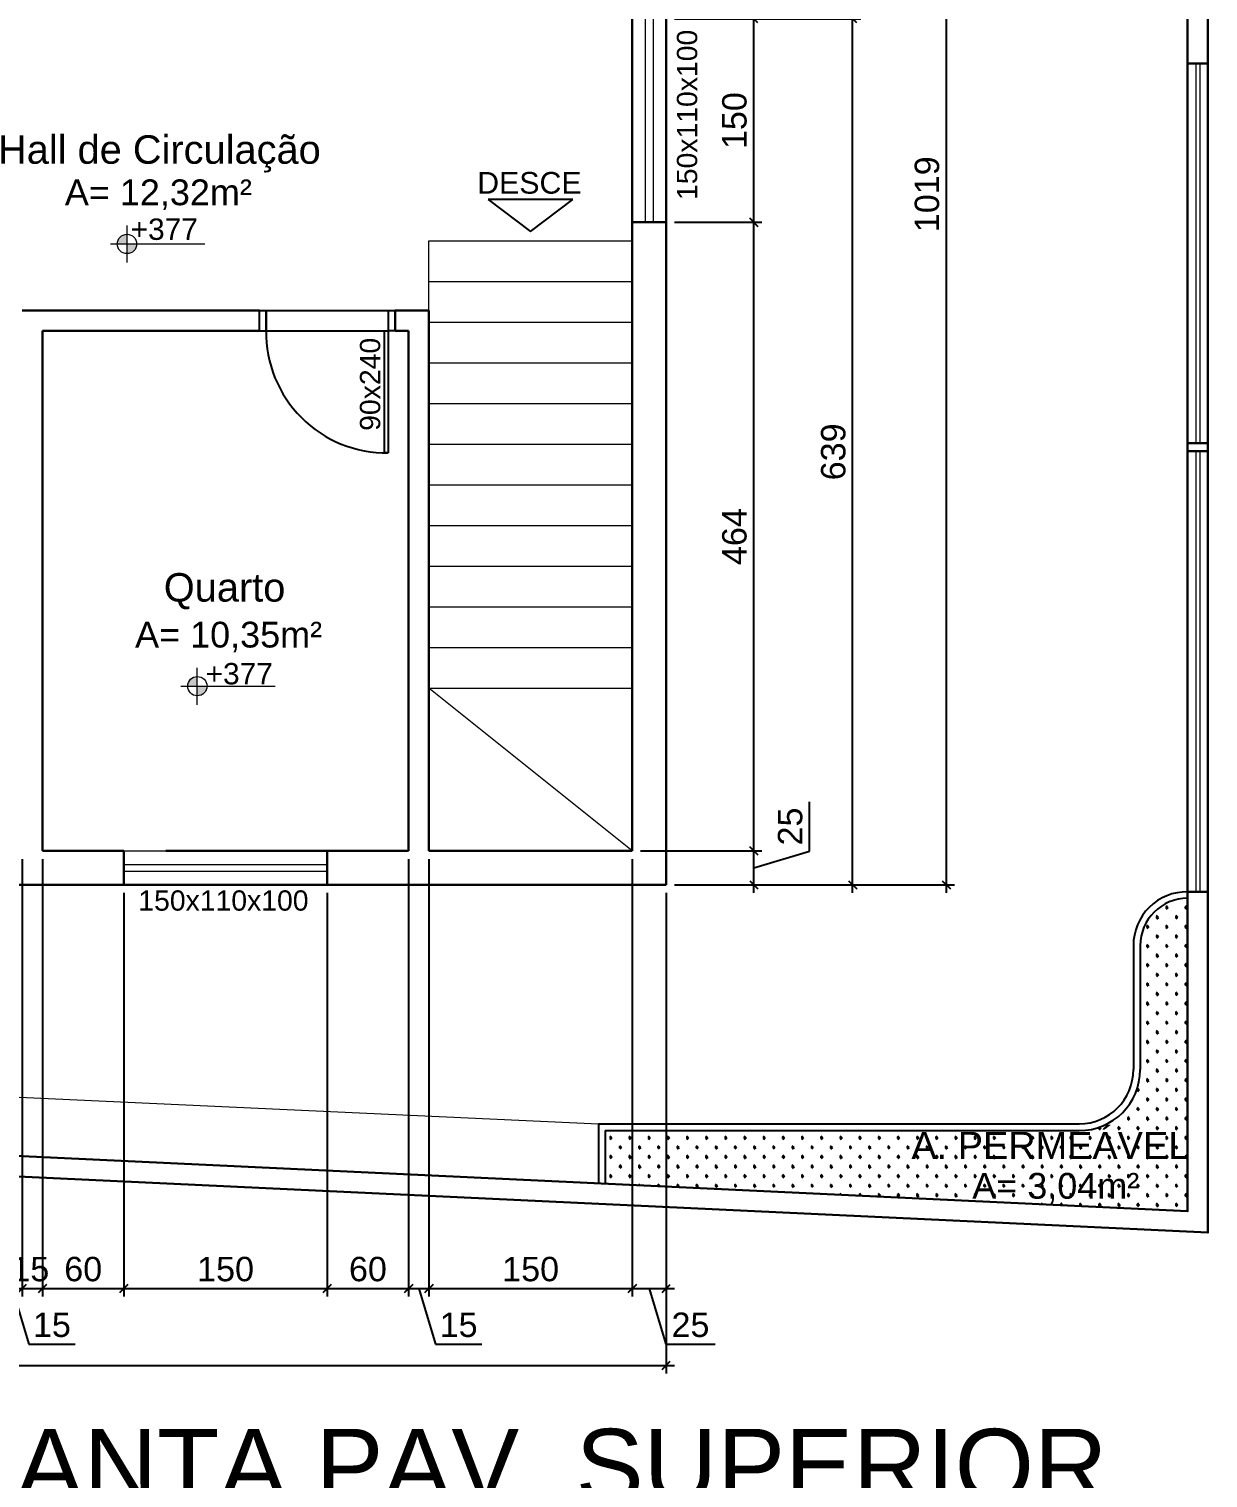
# Model space of a CAD drawing. Extents: x -165 to 197, y 154 to 653.
# Drawn here: x 46.36 to 55.06, y 413.33 to 424.02 of the extents above; entities that cross this region are included whole.
import ezdxf
from ezdxf.enums import TextEntityAlignment as Align

# ---------------------------------------------------------------- set-up
doc = ezdxf.new("R2010")
doc.units = 0
doc.header["$MEASUREMENT"] = 0
doc.header["$PDMODE"] = 3
doc.header["$PDSIZE"] = 0.1
doc.layers.get('0').update_dxf_attribs({"linetype": 'CONTINUOUS'})
doc.layers.get('DEFPOINTS').update_dxf_attribs({"linetype": 'CONTINUOUS'})
for name, color, linetype, lineweight in [('AIT-ESQUADRIA 34', 252, 'CONTINUOUS', 15), ('AIT-PAREDE', 4, 'CONTINUOUS', 30), ('COTA de NIVEL', 12, 'CONTINUOUS', 20), ('TEXTO-190', 190, 'CONTINUOUS', 20)]:
    doc.layers.add(name, color=color, linetype=linetype, lineweight=lineweight)
for name, color, linetype in [('AIT-PORTAS', 2, 'CONTINUOUS'), ('AIT-VEGETAÇÃO 25', 92, 'CONTINUOUS'), ('COTA', 1, 'CONTINUOUS'), ('TEXTO', 190, 'CONTINUOUS')]:
    doc.layers.add(name, color=color, linetype=linetype)
doc.styles.add('ARIAL', font='ARIAL.TTF', dxfattribs={"height": 0.18})
doc.styles.add('cota25', font='ARIAL.TTF', dxfattribs={"height": 0.06})
doc.styles.add('PLANTA', font='stylu.ttf', dxfattribs={"height": 0.22})
doc.dimstyles.new('Copy of ISO-25', dxfattribs={"dimtxt": 0.18, "dimasz": 0.06, "dimexe": 0.06, "dimexo": 0.06, "dimgap": 0.05, "dimtad": 1, "dimdec": 0, "dimlfac": 100, "dimdsep": 46, "dimtxsty": 'ARIAL', "dimblk1": 'OBLIQUE', "dimblk2": 'OBLIQUE', "dimsah": 1, "dimcen": 2.5, "dimdle": 0.06, "dimclrd": 256, "dimclre": 256, "dimclrt": 256, "dimadec": 0, "dimazin": 0, "dimtfac": 1, "dimtdec": 0, "dimtmove": 1, "dimatfit": 3, "dimldrblk": 'OBLIQUE', "dimfxl": 0, "dimtolj": 1, "dimtzin": 0, "dimlwd": -1, "dimlwe": -1, "dimarcsym": 0})
pattern_1 = [(180, (52.71307, 417.605164), (-0.0707107, -0.0707107), [0.01875, -0.1226714]), (135, (52.71307, 417.60516), (-0.0707107, -0.0707107), [0.01875, -0.08125]), (225, (52.71307, 417.60516), (0.0707107, -0.0707107), [0.01875, -0.08125])]
pattern_2 = [(180, (52.71307, 417.605164), (-0.0707107, -0.0707107), [0.01875, -0.1226714]), (135, (52.71307, 417.60516), (-0.0707107, -0.0707107), [0.01875, -0.08125]), (225, (52.71307, 417.60516), (0.0707107, -0.0707107), [0.01875, -0.08125])]

# ---------------------------------------------------------------- blocks, each defined once
blk = doc.blocks.new('_OBLIQUE')
at = {"color": 0, "linetype": 'ByBlock'}
blk.add_line((-0.5, -0.5), (0.5, 0.5), dxfattribs=at)
blk = doc.blocks.new('*D190')
at = {"layer": 'COTA'}
for p, q in [((46.313, 417.894), (46.313, 414.667)), ((46.163, 417.644), (46.163, 414.667)), ((46.103, 414.727), (46.373, 414.727)), ((46.238, 414.727), (46.361, 414.316)), ((46.361, 414.316), (46.704, 414.316))]:
    blk.add_line(p, q, dxfattribs=at)
at = {"layer": 'DEFPOINTS', "color": 0}
for p in [(46.313, 417.954), (46.163, 417.704), (46.313, 414.727)]:
    blk.add_point(p, dxfattribs=at)
at = {"layer": 'COTA', "xscale": 0.06, "yscale": 0.06, "zscale": 0.06, "rotation": 180}
blk.add_blockref('_OBLIQUE', (46.163, 414.727), dxfattribs=at)
at = {"layer": 'COTA', "xscale": 0.06, "yscale": 0.06, "zscale": 0.06}
blk.add_blockref('_OBLIQUE', (46.313, 414.727), dxfattribs=at)
at = {"layer": 'COTA', "insert": (46.532, 414.458), "char_height": 0.18, "attachment_point": 5, "style": 'ARIAL'}
blk.add_mtext('\\A1;15', dxfattribs=at)
blk = doc.blocks.new('*D191')
at = {"layer": 'COTA'}
for p, q in [((46.313, 417.894), (46.313, 414.667)), ((46.463, 417.894), (46.463, 414.667)), ((46.253, 414.727), (46.523, 414.727))]:
    blk.add_line(p, q, dxfattribs=at)
at = {"layer": 'DEFPOINTS', "color": 0}
for p in [(46.313, 417.954), (46.463, 417.954), (46.463, 414.727)]:
    blk.add_point(p, dxfattribs=at)
at = {"layer": 'COTA', "xscale": 0.06, "yscale": 0.06, "zscale": 0.06, "rotation": 180}
blk.add_blockref('_OBLIQUE', (46.313, 414.727), dxfattribs=at)
at = {"layer": 'COTA', "xscale": 0.06, "yscale": 0.06, "zscale": 0.06}
blk.add_blockref('_OBLIQUE', (46.463, 414.727), dxfattribs=at)
at = {"layer": 'COTA', "insert": (46.373, 414.869), "char_height": 0.18, "attachment_point": 5, "style": 'ARIAL'}
blk.add_mtext('\\A1;15', dxfattribs=at)
blk = doc.blocks.new('*D192')
at = {"layer": 'COTA'}
for p, q in [((46.463, 417.894), (46.463, 414.667)), ((47.063, 417.644), (47.063, 414.667)), ((46.403, 414.727), (47.123, 414.727))]:
    blk.add_line(p, q, dxfattribs=at)
at = {"layer": 'DEFPOINTS', "color": 0}
for p in [(46.463, 417.954), (47.063, 417.704), (47.063, 414.727)]:
    blk.add_point(p, dxfattribs=at)
at = {"layer": 'COTA', "xscale": 0.06, "yscale": 0.06, "zscale": 0.06, "rotation": 180}
blk.add_blockref('_OBLIQUE', (46.463, 414.727), dxfattribs=at)
at = {"layer": 'COTA', "xscale": 0.06, "yscale": 0.06, "zscale": 0.06}
blk.add_blockref('_OBLIQUE', (47.063, 414.727), dxfattribs=at)
at = {"layer": 'COTA', "insert": (46.763, 414.869), "char_height": 0.18, "attachment_point": 5, "style": 'ARIAL'}
blk.add_mtext('\\A1;60', dxfattribs=at)
blk = doc.blocks.new('*D193')
at = {"layer": 'COTA'}
for p, q in [((47.063, 417.644), (47.063, 414.667)), ((48.563, 417.644), (48.563, 414.667)), ((47.003, 414.727), (48.623, 414.727))]:
    blk.add_line(p, q, dxfattribs=at)
at = {"layer": 'DEFPOINTS', "color": 0}
for p in [(47.063, 417.704), (48.563, 417.704), (48.563, 414.727)]:
    blk.add_point(p, dxfattribs=at)
at = {"layer": 'COTA', "xscale": 0.06, "yscale": 0.06, "zscale": 0.06, "rotation": 180}
blk.add_blockref('_OBLIQUE', (47.063, 414.727), dxfattribs=at)
at = {"layer": 'COTA', "xscale": 0.06, "yscale": 0.06, "zscale": 0.06}
blk.add_blockref('_OBLIQUE', (48.563, 414.727), dxfattribs=at)
at = {"layer": 'COTA', "insert": (47.813, 414.869), "char_height": 0.18, "attachment_point": 5, "style": 'ARIAL'}
blk.add_mtext('\\A1;150', dxfattribs=at)
blk = doc.blocks.new('*D194')
at = {"layer": 'COTA'}
for p, q in [((49.163, 417.894), (49.163, 414.667)), ((48.563, 417.644), (48.563, 414.667)), ((48.503, 414.727), (49.223, 414.727))]:
    blk.add_line(p, q, dxfattribs=at)
at = {"layer": 'DEFPOINTS', "color": 0}
for p in [(49.163, 417.954), (48.563, 417.704), (49.163, 414.727)]:
    blk.add_point(p, dxfattribs=at)
at = {"layer": 'COTA', "xscale": 0.06, "yscale": 0.06, "zscale": 0.06, "rotation": 180}
blk.add_blockref('_OBLIQUE', (48.563, 414.727), dxfattribs=at)
at = {"layer": 'COTA', "xscale": 0.06, "yscale": 0.06, "zscale": 0.06}
blk.add_blockref('_OBLIQUE', (49.163, 414.727), dxfattribs=at)
at = {"layer": 'COTA', "insert": (48.863, 414.869), "char_height": 0.18, "attachment_point": 5, "style": 'ARIAL'}
blk.add_mtext('\\A1;60', dxfattribs=at)
blk = doc.blocks.new('*D195')
at = {"layer": 'COTA'}
for p, q in [((49.163, 417.894), (49.163, 414.667)), ((49.313, 417.894), (49.313, 414.667)), ((49.103, 414.727), (49.373, 414.727)), ((49.238, 414.727), (49.361, 414.316)), ((49.361, 414.316), (49.704, 414.316))]:
    blk.add_line(p, q, dxfattribs=at)
at = {"layer": 'DEFPOINTS', "color": 0}
for p in [(49.163, 417.954), (49.313, 417.954), (49.313, 414.727)]:
    blk.add_point(p, dxfattribs=at)
at = {"layer": 'COTA', "xscale": 0.06, "yscale": 0.06, "zscale": 0.06, "rotation": 180}
blk.add_blockref('_OBLIQUE', (49.163, 414.727), dxfattribs=at)
at = {"layer": 'COTA', "xscale": 0.06, "yscale": 0.06, "zscale": 0.06}
blk.add_blockref('_OBLIQUE', (49.313, 414.727), dxfattribs=at)
at = {"layer": 'COTA', "insert": (49.532, 414.458), "char_height": 0.18, "attachment_point": 5, "style": 'ARIAL'}
blk.add_mtext('\\A1;15', dxfattribs=at)
blk = doc.blocks.new('*D196')
at = {"layer": 'COTA'}
for p, q in [((49.313, 417.894), (49.313, 414.667)), ((50.813, 417.894), (50.813, 414.667)), ((49.253, 414.727), (50.873, 414.727))]:
    blk.add_line(p, q, dxfattribs=at)
at = {"layer": 'DEFPOINTS', "color": 0}
for p in [(49.313, 417.954), (50.813, 417.954), (50.813, 414.727)]:
    blk.add_point(p, dxfattribs=at)
at = {"layer": 'COTA', "xscale": 0.06, "yscale": 0.06, "zscale": 0.06, "rotation": 180}
blk.add_blockref('_OBLIQUE', (49.313, 414.727), dxfattribs=at)
at = {"layer": 'COTA', "xscale": 0.06, "yscale": 0.06, "zscale": 0.06}
blk.add_blockref('_OBLIQUE', (50.813, 414.727), dxfattribs=at)
at = {"layer": 'COTA', "insert": (50.063, 414.869), "char_height": 0.18, "attachment_point": 5, "style": 'ARIAL'}
blk.add_mtext('\\A1;150', dxfattribs=at)
blk = doc.blocks.new('*D197')
at = {"layer": 'COTA'}
for p, q in [((50.813, 417.894), (50.813, 414.667)), ((51.063, 417.644), (51.063, 414.667)), ((50.753, 414.727), (51.123, 414.727)), ((50.938, 414.727), (51.061, 414.316)), ((51.061, 414.316), (51.424, 414.316))]:
    blk.add_line(p, q, dxfattribs=at)
at = {"layer": 'DEFPOINTS', "color": 0}
for p in [(50.813, 417.954), (51.063, 417.704), (51.063, 414.727)]:
    blk.add_point(p, dxfattribs=at)
at = {"layer": 'COTA', "xscale": 0.06, "yscale": 0.06, "zscale": 0.06, "rotation": 180}
blk.add_blockref('_OBLIQUE', (50.813, 414.727), dxfattribs=at)
at = {"layer": 'COTA', "xscale": 0.06, "yscale": 0.06, "zscale": 0.06}
blk.add_blockref('_OBLIQUE', (51.063, 414.727), dxfattribs=at)
at = {"layer": 'COTA', "insert": (51.242, 414.458), "char_height": 0.18, "attachment_point": 5, "style": 'ARIAL'}
blk.add_mtext('\\A1;25', dxfattribs=at)
blk = doc.blocks.new('*D198')
at = {"layer": 'COTA'}
for p, q in [((52.119, 417.953), (52.119, 418.315)), ((50.873, 417.954), (51.769, 417.954)), ((51.709, 417.644), (51.709, 418.014)), ((51.709, 417.829), (52.119, 417.953)), ((51.123, 417.704), (51.769, 417.704))]:
    blk.add_line(p, q, dxfattribs=at)
at = {"layer": 'DEFPOINTS', "color": 0}
for p in [(50.813, 417.954), (51.709, 417.954), (51.063, 417.704)]:
    blk.add_point(p, dxfattribs=at)
at = {"layer": 'COTA', "xscale": 0.06, "yscale": 0.06, "zscale": 0.06}
for p, rotation in [((51.709, 417.954), 90), ((51.709, 417.704), 270)]:
    blk.add_blockref('_OBLIQUE', p, dxfattribs=dict(at, rotation=rotation))
at = {"layer": 'COTA', "insert": (51.978, 418.134), "char_height": 0.18, "attachment_point": 5, "rotation": 90, "style": 'ARIAL'}
blk.add_mtext('\\A1;25', dxfattribs=at)
blk = doc.blocks.new('*D199')
at = {"layer": 'COTA'}
for p, q in [((51.123, 422.59), (51.769, 422.59)), ((51.709, 417.894), (51.709, 422.65)), ((50.873, 417.954), (51.769, 417.954))]:
    blk.add_line(p, q, dxfattribs=at)
at = {"layer": 'DEFPOINTS', "color": 0}
for p in [(51.063, 422.59), (51.709, 422.59), (50.813, 417.954)]:
    blk.add_point(p, dxfattribs=at)
at = {"layer": 'COTA', "xscale": 0.06, "yscale": 0.06, "zscale": 0.06}
for p, rotation in [((51.709, 422.59), 90), ((51.709, 417.954), 270)]:
    blk.add_blockref('_OBLIQUE', p, dxfattribs=dict(at, rotation=rotation))
at = {"layer": 'COTA', "insert": (51.567, 420.272), "char_height": 0.18, "attachment_point": 5, "rotation": 90, "style": 'ARIAL'}
blk.add_mtext('\\A1;464', dxfattribs=at)
blk = doc.blocks.new('*D200')
at = {"layer": 'COTA'}
for p, q in [((51.709, 422.53), (51.709, 424.15)), ((51.123, 424.09), (51.769, 424.09)), ((51.123, 422.59), (51.769, 422.59))]:
    blk.add_line(p, q, dxfattribs=at)
at = {"layer": 'DEFPOINTS', "color": 0}
for p in [(51.063, 424.09), (51.709, 424.09), (51.063, 422.59)]:
    blk.add_point(p, dxfattribs=at)
at = {"layer": 'COTA', "xscale": 0.06, "yscale": 0.06, "zscale": 0.06}
for p, rotation in [((51.709, 424.09), 90), ((51.709, 422.59), 270)]:
    blk.add_blockref('_OBLIQUE', p, dxfattribs=dict(at, rotation=rotation))
at = {"layer": 'COTA', "insert": (51.567, 423.34), "char_height": 0.18, "attachment_point": 5, "rotation": 90, "style": 'ARIAL'}
blk.add_mtext('\\A1;150', dxfattribs=at)
blk = doc.blocks.new('*D205')
at = {"layer": 'COTA'}
for p, q in [((52.438, 417.644), (52.438, 424.15)), ((51.769, 424.09), (52.498, 424.09)), ((51.769, 417.704), (52.498, 417.704))]:
    blk.add_line(p, q, dxfattribs=at)
at = {"layer": 'DEFPOINTS', "color": 0}
for p in [(51.709, 424.09), (52.438, 424.09), (51.709, 417.704)]:
    blk.add_point(p, dxfattribs=at)
at = {"layer": 'COTA', "xscale": 0.06, "yscale": 0.06, "zscale": 0.06}
for p, rotation in [((52.438, 424.09), 90), ((52.438, 417.704), 270)]:
    blk.add_blockref('_OBLIQUE', p, dxfattribs=dict(at, rotation=rotation))
at = {"layer": 'COTA', "insert": (52.296, 420.897), "char_height": 0.18, "attachment_point": 5, "rotation": 90, "style": 'ARIAL'}
blk.add_mtext('\\A1;639', dxfattribs=at)
blk = doc.blocks.new('*D207')
at = {"layer": 'COTA'}
for p, q in [((52.498, 427.89), (53.189, 427.89)), ((53.129, 427.95), (53.129, 417.644)), ((52.498, 417.704), (53.189, 417.704))]:
    blk.add_line(p, q, dxfattribs=at)
at = {"layer": 'DEFPOINTS', "color": 0}
for p in [(52.438, 427.89), (52.438, 417.704), (53.129, 417.704)]:
    blk.add_point(p, dxfattribs=at)
at = {"layer": 'COTA', "xscale": 0.06, "yscale": 0.06, "zscale": 0.06}
for p, rotation in [((53.129, 427.89), 90), ((53.129, 417.704), 270)]:
    blk.add_blockref('_OBLIQUE', p, dxfattribs=dict(at, rotation=rotation))
at = {"layer": 'COTA', "insert": (52.987, 422.797), "char_height": 0.18, "attachment_point": 5, "rotation": 90, "style": 'ARIAL'}
blk.add_mtext('\\A1;1019', dxfattribs=at)
blk = doc.blocks.new('*D215')
at = {"layer": 'COTA'}
for p, q in [((36.463, 414.667), (36.463, 414.1)), ((51.063, 414.667), (51.063, 414.1)), ((36.403, 414.16), (51.123, 414.16))]:
    blk.add_line(p, q, dxfattribs=at)
at = {"layer": 'DEFPOINTS', "color": 0}
for p in [(36.463, 414.727), (51.063, 414.727), (51.063, 414.16)]:
    blk.add_point(p, dxfattribs=at)
at = {"layer": 'COTA', "xscale": 0.06, "yscale": 0.06, "zscale": 0.06, "rotation": 180}
blk.add_blockref('_OBLIQUE', (36.463, 414.16), dxfattribs=at)
at = {"layer": 'COTA', "xscale": 0.06, "yscale": 0.06, "zscale": 0.06}
blk.add_blockref('_OBLIQUE', (51.063, 414.16), dxfattribs=at)
at = {"layer": 'COTA', "insert": (43.763, 414.302), "char_height": 0.18, "attachment_point": 5, "style": 'ARIAL'}
blk.add_mtext('\\A1;1460', dxfattribs=at)

msp = doc.modelspace()

# ---------------------------------------------------------------- hatches: boundary and pattern name
at = {"layer": 'AIT-VEGETAÇÃO 25'}
h = msp.add_hatch(dxfattribs=at)
h.set_pattern_fill('GRASS', color=256, scale=0.1, angle=90, style=0)
h.set_pattern_definition(pattern_2)
edge = h.paths.add_edge_path()
edge.add_line((54.909, 415.297), (54.909, 417.605))
edge.add_arc((54.909, 417.255), 0.35, 90, 180)
edge.add_line((54.559, 417.255), (54.559, 416.341))
edge.add_arc((54.109, 416.341), 0.45, -90, 0, ccw=False)
edge.add_line((54.109, 415.891), (50.613, 415.891))
edge.add_line((50.613, 415.891), (50.613, 415.499))
edge.add_line((50.613, 415.499), (54.909, 415.297))
h = msp.add_hatch(dxfattribs=at)
h.set_pattern_fill('GRASS', color=256, scale=0.1, angle=90, style=0)
h.set_pattern_definition(pattern_2)
edge = h.paths.add_edge_path()
edge.add_line((54.909, 415.297), (54.909, 417.605))
edge.add_arc((54.909, 417.255), 0.35, 90, 180)
edge.add_line((54.559, 417.255), (54.559, 416.341))
edge.add_arc((54.109, 416.341), 0.45, -90, 0, ccw=False)
edge.add_line((54.109, 415.891), (50.613, 415.891))
edge.add_line((50.613, 415.891), (50.613, 415.499))
edge.add_line((50.613, 415.499), (54.909, 415.297))
h = msp.add_hatch(dxfattribs=at)
h.set_pattern_fill('GRASS', color=256, scale=0.1, angle=90, style=0)
h.set_pattern_definition(pattern_1)
h.paths.add_polyline_path([(54.909, 415.297), (54.909, 417.605, 0.414214), (54.559, 417.255), (54.559, 416.341, -0.414214), (54.109, 415.891), (52.713, 415.891), (52.713, 415.419)])
h = msp.add_hatch(dxfattribs=at)
h.set_pattern_fill('GRASS', color=256, scale=0.1, angle=90, style=0)
h.set_pattern_definition(pattern_1)
h.paths.add_polyline_path([(54.909, 415.297), (54.909, 417.605, 0.414214), (54.559, 417.255), (54.559, 416.341, -0.414214), (54.109, 415.891), (52.713, 415.891), (52.713, 415.419)])
at = {"layer": 'COTA de NIVEL', "linetype": 'Continuous'}
h = msp.add_hatch(color=256, dxfattribs=at)
h.paths.add_polyline_path([(47.086, 422.43), (47.086, 422.501, 0.414214), (47.015, 422.43)])
h.paths.add_polyline_path([(47.086, 422.43), (47.086, 422.359, 0.414214), (47.158, 422.43)])
h = msp.add_hatch(color=256, dxfattribs=at)
h.paths.add_polyline_path([(47.605, 419.169), (47.605, 419.24, 0.414214), (47.534, 419.169)])
h.paths.add_polyline_path([(47.605, 419.169), (47.605, 419.097, 0.414214), (47.676, 419.169)])

# ---------------------------------------------------------------- linework, layer by layer
at = {"layer": 'AIT-ESQUADRIA 34', "color": 9}
for p, q in [((50.813, 422.59), (50.813, 424.09)), ((50.908, 424.09), (50.908, 422.59)), ((50.968, 424.09), (50.968, 422.59)), ((51.063, 424.09), (51.063, 422.59)), ((54.909, 420.962), (54.909, 423.762)), ((54.909, 420.962), (54.909, 423.762)), ((54.969, 423.762), (54.969, 420.962)), ((54.969, 423.762), (54.969, 420.962)), ((54.999, 423.762), (54.999, 420.962)), ((54.999, 423.762), (54.999, 420.962)), ((55.059, 423.762), (55.059, 420.962)), ((55.059, 423.762), (55.059, 420.962)), ((49.313, 422.454), (50.813, 422.454)), ((49.313, 421.94), (49.313, 422.454)), ((49.313, 422.154), (50.813, 422.154)), ((49.313, 421.854), (50.813, 421.854)), ((49.313, 421.554), (50.813, 421.554)), ((49.313, 421.254), (50.813, 421.254)), ((49.313, 420.954), (50.813, 420.954)), ((54.909, 420.902), (54.909, 417.652)), ((54.909, 420.902), (54.909, 417.652)), ((54.969, 420.902), (54.969, 417.652)), ((54.969, 420.902), (54.969, 417.652)), ((54.999, 420.902), (54.999, 417.652)), ((54.999, 420.902), (54.999, 417.652)), ((55.059, 417.652), (55.059, 420.902)), ((55.059, 417.652), (55.059, 420.902)), ((49.313, 420.654), (50.813, 420.654)), ((49.313, 420.354), (50.813, 420.354)), ((49.313, 420.054), (50.813, 420.054)), ((49.313, 419.754), (50.813, 419.754)), ((49.313, 419.454), (50.813, 419.454)), ((49.313, 419.154), (50.813, 419.154)), ((50.813, 417.954), (49.313, 419.154)), ((47.063, 417.954), (48.563, 417.954)), ((47.063, 417.854), (48.563, 417.854)), ((47.063, 417.804), (48.563, 417.804)), ((47.063, 417.704), (48.563, 417.704)), ((41.813, 416.345), (50.563, 415.941)), ((50.563, 415.908), (50.563, 415.502))]:
    msp.add_line(p, q, dxfattribs=at)
at = {"layer": 'AIT-PAREDE'}
for p, q in [((55.059, 430.47), (55.059, 423.762)), ((55.059, 430.47), (55.059, 423.762)), ((54.909, 430.314), (54.909, 423.762)), ((54.909, 430.314), (54.909, 423.762)), ((51.063, 427.27), (51.063, 417.704)), ((50.813, 424.14), (50.813, 417.954)), ((54.909, 423.762), (55.059, 423.762)), ((54.909, 423.762), (55.059, 423.762)), ((50.813, 422.59), (51.063, 422.59)), ((50.813, 422.59), (50.813, 417.954)), ((51.063, 422.59), (51.063, 417.89)), ((48.063, 421.94), (46.313, 421.94)), ((49.063, 421.94), (49.063, 421.79)), ((49.313, 421.94), (49.063, 421.94)), ((49.063, 421.79), (49.063, 421.94)), ((49.313, 421.94), (49.313, 418.14)), ((48.063, 421.79), (46.463, 421.79)), ((46.463, 421.79), (46.463, 417.954)), ((49.163, 421.79), (49.063, 421.79)), ((49.163, 421.79), (49.163, 417.954)), ((54.909, 420.962), (54.909, 420.902)), ((54.969, 420.962), (54.909, 420.962)), ((54.909, 420.962), (55.059, 420.962)), ((54.909, 420.962), (54.909, 420.902)), ((54.969, 420.962), (54.909, 420.962)), ((54.909, 420.962), (55.059, 420.962)), ((55.059, 420.962), (55.059, 420.902)), ((55.059, 420.962), (55.059, 420.902)), ((55.059, 420.902), (54.909, 420.902)), ((55.059, 420.902), (54.909, 420.902)), ((49.313, 418.14), (49.313, 417.954)), ((46.463, 417.954), (47.063, 417.954)), ((47.063, 417.954), (47.063, 417.704)), ((47.373, 417.954), (49.163, 417.954)), ((48.563, 417.954), (48.563, 417.704)), ((49.313, 417.954), (50.813, 417.954)), ((40.663, 417.704), (51.063, 417.704)), ((54.909, 417.652), (54.909, 415.297)), ((54.909, 417.652), (55.059, 417.652)), ((54.909, 417.652), (54.909, 415.297)), ((54.909, 417.652), (55.059, 417.652)), ((55.059, 417.652), (55.059, 415.138)), ((55.059, 417.652), (55.059, 415.138)), ((54.909, 416.873), (54.909, 415.297)), ((54.909, 416.873), (54.909, 415.297)), ((54.909, 416.873), (54.909, 415.297)), ((54.909, 416.873), (54.909, 415.297)), ((55.059, 416.873), (55.059, 415.139)), ((55.059, 416.873), (55.059, 415.139)), ((55.059, 416.873), (55.059, 415.139)), ((55.059, 416.873), (55.059, 415.139)), ((54.909, 416.318), (54.909, 416.318)), ((54.909, 416.318), (54.909, 416.318)), ((54.909, 416.318), (54.909, 416.318)), ((54.909, 416.318), (54.909, 416.318)), ((54.909, 416.318), (54.909, 416.318)), ((54.909, 416.318), (54.909, 416.318))]:
    msp.add_line(p, q, dxfattribs=at)
for points in [[(55.059, 430.47), (55.059, 415.139), (15.409, 417.005), (15.409, 417.162)], [(15.409, 428.689), (54.909, 430.314), (54.909, 415.297), (38.759, 416.059)]]:
    msp.add_lwpolyline(points, dxfattribs=at)
at = {"layer": 'AIT-PORTAS', "color": 9}
for p, q in [((48.063, 421.79), (48.063, 421.94)), ((48.063, 421.94), (48.113, 421.94)), ((48.063, 421.94), (49.063, 421.94)), ((48.088, 421.94), (48.113, 421.94)), ((48.113, 421.94), (48.113, 421.79)), ((48.113, 421.79), (48.113, 421.94)), ((48.162, 421.94), (48.212, 421.94)), ((49.013, 421.94), (49.013, 420.89)), ((49.063, 421.94), (49.063, 421.79)), ((48.063, 421.79), (48.113, 421.79)), ((48.119, 421.79), (48.113, 421.79)), ((48.113, 421.79), (48.983, 421.79)), ((48.983, 421.79), (49.013, 421.79)), ((48.983, 421.79), (48.983, 420.89)), ((49.063, 421.79), (49.013, 421.79)), ((49.013, 420.89), (48.983, 420.89)), ((54.509, 417.255), (54.509, 416.341)), ((54.509, 417.255), (54.509, 416.341)), ((54.509, 417.255), (54.509, 416.341)), ((54.509, 417.255), (54.509, 416.341)), ((54.559, 417.255), (54.559, 416.341)), ((54.559, 417.255), (54.559, 416.341)), ((54.559, 417.255), (54.559, 416.341)), ((54.559, 417.255), (54.559, 416.341)), ((50.563, 415.941), (50.563, 415.502)), ((50.563, 415.941), (54.109, 415.941)), ((50.563, 415.941), (50.563, 415.502)), ((50.563, 415.941), (54.109, 415.941)), ((52.663, 415.941), (54.109, 415.941)), ((52.663, 415.941), (54.109, 415.941)), ((50.613, 415.891), (50.613, 415.499)), ((50.613, 415.891), (54.109, 415.891)), ((50.613, 415.891), (50.613, 415.499)), ((50.613, 415.891), (54.109, 415.891)), ((52.713, 415.891), (54.109, 415.891)), ((52.713, 415.891), (54.109, 415.891))]:
    msp.add_line(p, q, dxfattribs=at)
for centre, radius, start, end in [((48.998, 421.775), 0.885, 179.029, 270.971), ((54.903, 417.258), 0.394, 89.1046, 180.3709), ((54.903, 417.258), 0.394, 89.1046, 180.3709), ((54.903, 417.258), 0.394, 89.1046, 180.3709), ((54.903, 417.258), 0.394, 89.1046, 180.3709), ((54.909, 417.255), 0.35, 90, 180), ((54.909, 417.255), 0.35, 90, 180), ((54.909, 417.255), 0.35, 90, 180), ((54.909, 417.255), 0.35, 90, 180), ((54.109, 416.341), 0.4, 270, 0), ((54.109, 416.341), 0.45, 270, 0), ((54.109, 416.341), 0.4, 270, 0), ((54.109, 416.341), 0.45, 270, 0), ((54.109, 416.341), 0.4, 270, 0), ((54.109, 416.341), 0.45, 270, 0), ((54.109, 416.341), 0.4, 270, 0), ((54.109, 416.341), 0.45, 270, 0)]:
    msp.add_arc(centre, radius, start, end, dxfattribs=at)
at = {"layer": 'COTA de NIVEL', "linetype": 'Continuous'}
for p, q in [((47.084, 422.567, -823.468), (47.084, 422.293, -823.468)), ((46.964, 422.43, -823.468), (47.659, 422.43, -823.468)), ((47.602, 419.305, -823.468), (47.602, 419.032, -823.468)), ((47.483, 419.169, -823.468), (48.178, 419.169, -823.468))]:
    msp.add_line(p, q, dxfattribs=at)
for centre in [(47.086, 422.43, -823.468), (47.605, 419.169, -823.468)]:
    msp.add_circle(centre, 0.0713, dxfattribs=at)
at = {"layer": 'TEXTO', "color": 7}
for p, q in [((49.751, 422.757), (50.063, 422.523)), ((50.375, 422.757), (49.751, 422.757)), ((50.063, 422.523), (50.375, 422.757))]:
    msp.add_line(p, q, dxfattribs=at)

# ---------------------------------------------------------------- texts
at = {"layer": 'COTA de NIVEL', "linetype": 'Continuous', "style": 'ARIAL'}
for p in [(47.609, 422.618), (48.162, 419.34)]:
    msp.add_text('+377', height=0.1578, dxfattribs=at).set_placement(p, align=Align.TOP_RIGHT)
at = {"layer": 'TEXTO', "style": 'ARIAL'}
for s, height, rotation, p in [('150x110x100', 0.14967, 90, (51.142, 424.01)), ('90x240', 0.1497, 90, (48.804, 421.738)), ('150x110x100', 0.14967, 360, (48.425, 417.663))]:
    msp.add_text(s, height=height, rotation=rotation, dxfattribs=at).set_placement(p, align=Align.TOP_RIGHT)
at = {"layer": 'TEXTO'}
for s, insert, char_height, width, attachment_point, style in [('{\\fArial|b0|i0|c238|p34;A= \\fArial|b0|i0|c186|p34;12\\fArial|b0|i0|c238|p34;,}32{\\fArial|b0|i0|c238|p34;m²}', (48.007, 422.906, -823.468), 0.19, 8.59791, 3, 'ARIAL'), ('{\\fArial|b0|i0|c238|p34;A= \\fArial|b0|i0|c186|p34;1}0{\\fArial|b0|i0|c238|p34;,}35{\\fArial|b0|i0|c238|p34;m²}', (48.525, 419.644, -823.468), 0.19, 8.59791, 3, 'ARIAL'), ('A. PERMEÁVEL', (54.921, 415.882, 823.468), 0.2, 2.58568, 3, 'ARIAL'), ('{\\fArial|b0|i0|c238|p34;A= }3,04{\\fArial|b0|i0|c238|p34;m²}', (54.552, 415.579), 0.19, 8.59791, 3, 'ARIAL'), ('{\\fSwis721 Ex BT|b0|i0|c0|p34;PLANTA PAV. SUPERIOR}', (45.347, 413.419), 0.5375, 20.81284, 4, 'PLANTA')]:
    msp.add_mtext(s, dxfattribs=dict(at, insert=insert, char_height=char_height, width=width, attachment_point=attachment_point, style=style))
at = {"layer": 'TEXTO', "style": 'ARIAL'}
msp.add_attdef('DESCE', text='Telha Fibrocimento', height=0.16, dxfattribs=at).set_placement((50.054, 422.801), align=Align.CENTER)
at = {"layer": 'TEXTO-190', "char_height": 0.21, "attachment_point": 9, "style": 'cota25'}
for s, insert in [('Hall de Circulação', (48.515, 422.957)), ('Quarto', (48.254, 419.735))]:
    msp.add_mtext(s, dxfattribs=dict(at, insert=insert))

# ---------------------------------------------------------------- dimensions: what is measured, and where the dimension line sits
at = {"layer": 'COTA'}
for base, p1, p2, picture, middle in [((53.129, 417.704), (52.438, 427.89), (52.438, 417.704), '*D207', (52.987, 422.797)), ((51.709, 424.09), (51.063, 422.59), (51.063, 424.09), '*D200', (51.567, 423.34)), ((52.438, 424.09), (51.709, 417.704), (51.709, 424.09), '*D205', (52.296, 420.897)), ((51.709, 422.59), (50.813, 417.954), (51.063, 422.59), '*D199', (51.567, 420.272)), ((51.709, 417.954), (51.063, 417.704), (50.813, 417.954), '*D198', (51.978, 418.003))]:
    dim = msp.add_linear_dim(base=base, p1=p1, p2=p2, angle=90, dimstyle='Copy of ISO-25', dxfattribs=at)
    dim.commit()
    dim.dimension.update_dxf_attribs({"geometry": picture, "text_midpoint": middle})
for base, p1, p2, picture, middle in [((46.313, 414.727), (46.163, 417.704), (46.313, 417.954), '*D190', (46.411, 414.458)), ((47.063, 414.727), (46.463, 417.954), (47.063, 417.704), '*D192', (46.763, 414.869)), ((49.163, 414.727), (48.563, 417.704), (49.163, 417.954), '*D194', (48.863, 414.869)), ((49.313, 414.727), (49.163, 417.954), (49.313, 417.954), '*D195', (49.411, 414.458)), ((50.813, 414.727), (49.313, 417.954), (50.813, 417.954), '*D196', (50.063, 414.869)), ((51.063, 414.727), (50.813, 417.954), (51.063, 417.704), '*D197', (51.111, 414.458)), ((48.563, 414.727), (47.063, 417.704), (48.563, 417.704), '*D193', (47.813, 414.869)), ((51.063, 414.16), (36.463, 414.727), (51.063, 414.727), '*D215', (43.763, 414.302))]:
    dim = msp.add_linear_dim(base=base, p1=p1, p2=p2, dimstyle='Copy of ISO-25', dxfattribs=at)
    dim.commit()
    dim.dimension.update_dxf_attribs({"geometry": picture, "text_midpoint": middle})
dim = msp.add_linear_dim(base=(46.463, 414.727), p1=(46.313, 417.954), p2=(46.463, 417.954), dimstyle='Copy of ISO-25', dxfattribs=at)
dim.commit()
dim.dimension.update_dxf_attribs({"geometry": '*D191', "text_midpoint": (46.373, 414.727), "dimtype": 160})

doc.saveas('drawing.dxf')
